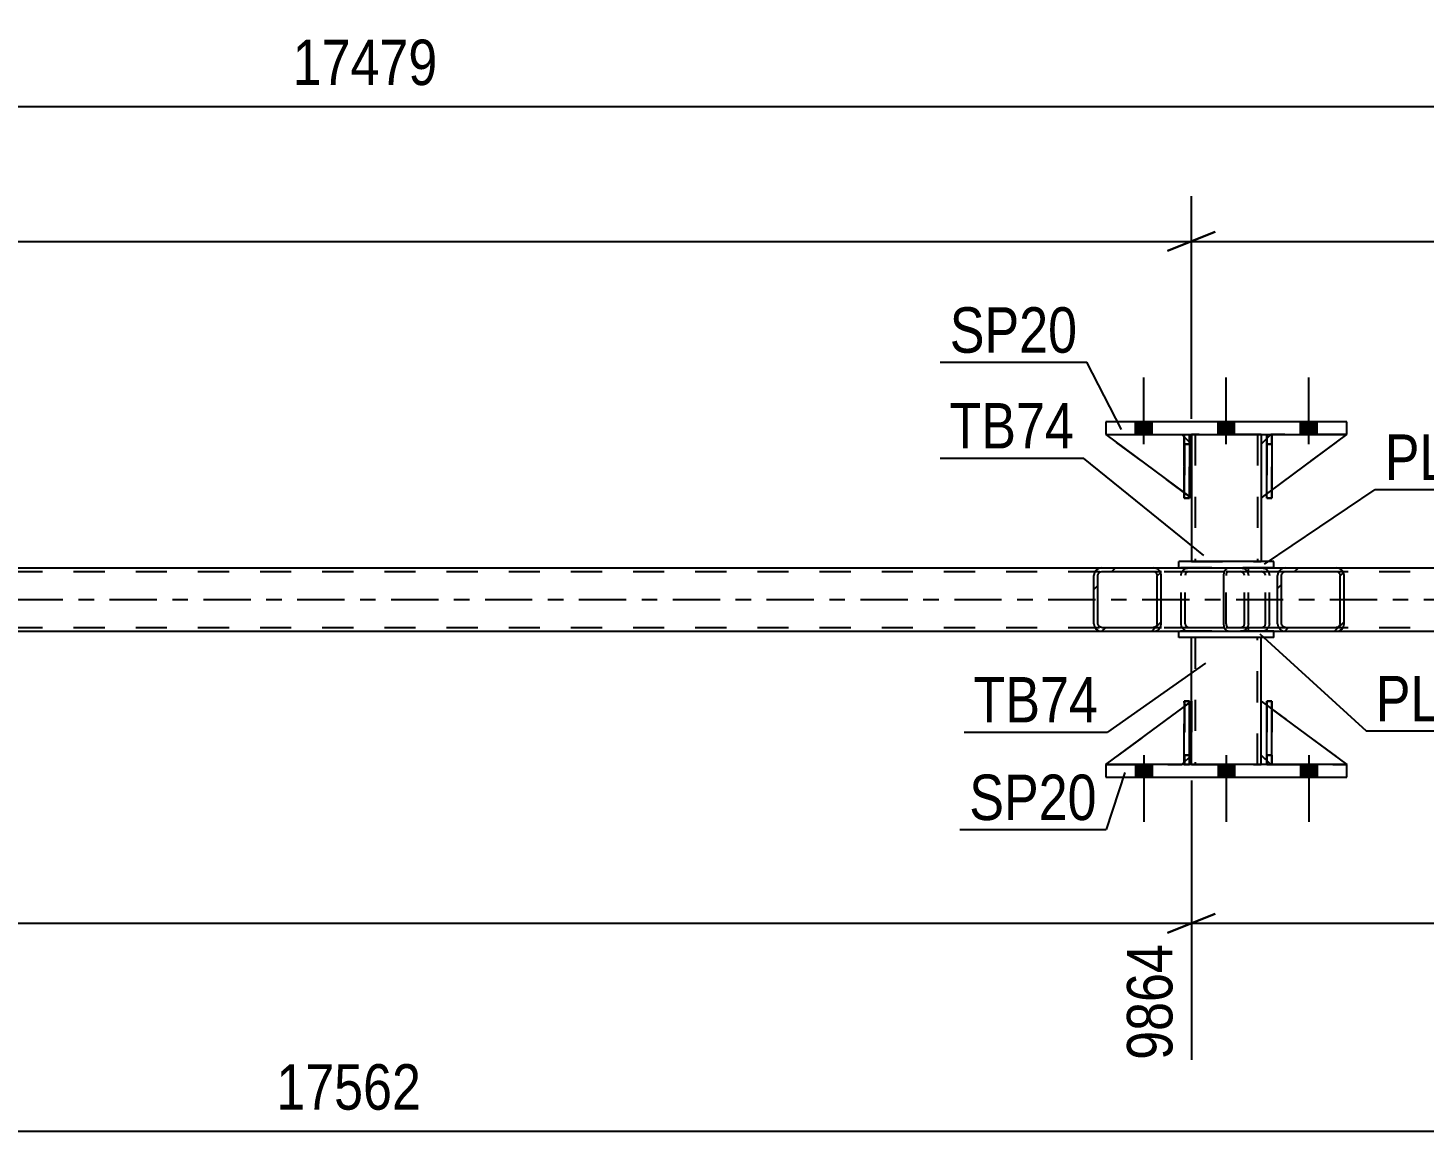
# Model space of a CAD drawing. Header units: millimetres. Extents: x 0 to 841, y 0 to 594.
# Drawn here: x 426.8 to 514.8, y 199.5 to 269.1 of the extents above; entities that cross this region are included whole.
import ezdxf

# ---------------------------------------------------------------- set-up
doc = ezdxf.new("R2010")
doc.units = ezdxf.units.MM
doc.linetypes.add('DXK_LINE_DOT2', pattern=[3.9198, 1.9599, -1.9599])
doc.linetypes.add('DXK_LINE_DOT3', pattern=[5.9187, 2.979, -0.9799, 0.9799, -0.9799])
doc.styles.add('Arial Narrow', font='ARIALN.TTF', dxfattribs={"height": 0.2})

# ---------------------------------------------------------------- blocks, each defined once
blk = doc.blocks.new('Part-122567824-36649 - 36583')
at = {"color": 2, "linetype": 'Continuous'}
for p, q in [((494.728, 222.624), (499.682, 226.294)), ((500.002, 226.531), (500.128, 226.624)), ((500.128, 223.224), (500.128, 226.624)), ((499.528, 222.624), (499.681, 222.778)), ((500.002, 223.098), (500.128, 223.224)), ((500.128, 223.224), (500.128, 223.224))]:
    blk.add_line(p, q, dxfattribs=at)
at = {"color": 7, "linetype": 'DXK_LINE_DOT2'}
for p, q in [((499.682, 226.294), (500.002, 226.531)), ((500.002, 226.531), (500.002, 226.531)), ((500.128, 223.224), (500.128, 226.624)), ((500.128, 223.224), (499.528, 222.624)), ((499.681, 222.778), (500.002, 223.098)), ((494.728, 222.624), (499.528, 222.624))]:
    blk.add_line(p, q, dxfattribs=at)
blk = doc.blocks.new('Part-122567824-36642 - 36583')
at = {"color": 7, "linetype": 'DXK_LINE_DOT2'}
for p, q in [((505.128, 243.424), (504.528, 242.824)), ((504.528, 239.424), (509.928, 243.424)), ((509.928, 243.424), (505.128, 243.424)), ((504.528, 242.824), (504.528, 239.424))]:
    blk.add_line(p, q, dxfattribs=at)
blk = doc.blocks.new('Part-122567824-36652 - 36583')
at = {"color": 2, "linetype": 'Continuous'}
for p, q in [((494.728, 222.624), (494.728, 221.824)), ((509.928, 222.624), (494.728, 222.624)), ((509.928, 221.824), (509.928, 222.624)), ((494.728, 221.824), (509.928, 221.824))]:
    blk.add_line(p, q, dxfattribs=at)
blk = doc.blocks.new('Part-122567824-36651 - 36583')
at = {"color": 2, "linetype": 'Continuous'}
for p, q in [((504.528, 223.224), (504.528, 226.624)), ((504.528, 226.624), (504.881, 226.362)), ((505.201, 226.125), (509.927, 222.624)), ((504.528, 223.224), (504.881, 222.871))]:
    blk.add_line(p, q, dxfattribs=at)
at = {"color": 7, "linetype": 'DXK_LINE_DOT2'}
for p, q in [((504.881, 226.362), (505.201, 226.125)), ((504.881, 222.871), (505.128, 222.624)), ((505.128, 222.624), (509.928, 222.624)), ((509.928, 222.624), (509.927, 222.624)), ((509.927, 222.624), (509.928, 222.624))]:
    blk.add_line(p, q, dxfattribs=at)
blk = doc.blocks.new('Part-122567824-36646 - 36583')
at = {"color": 2, "linetype": 'Continuous'}
for p, q in [((499.681, 222.624), (499.682, 226.624)), ((499.682, 226.624), (500.002, 226.624)), ((500.001, 222.624), (500.002, 226.624)), ((499.682, 222.624), (499.681, 222.624)), ((499.681, 222.624), (500.002, 222.624))]:
    blk.add_line(p, q, dxfattribs=at)
at = {"color": 7, "linetype": 'DXK_LINE_DOT2'}
for p, q in [((499.682, 226.624), (499.682, 223.224)), ((500.002, 223.224), (500.002, 226.624)), ((499.682, 223.224), (499.682, 222.624)), ((499.682, 223.224), (500.002, 223.224)), ((500.002, 222.624), (500.002, 223.224))]:
    blk.add_line(p, q, dxfattribs=at)
blk = doc.blocks.new('Part-122567824-36640 - 36583')
at = {"color": 7, "linetype": 'DXK_LINE_DOT2'}
for p, q in [((500.128, 239.424), (494.728, 243.424)), ((494.728, 243.424), (499.528, 243.424)), ((499.528, 243.424), (500.128, 242.824)), ((500.128, 242.824), (499.528, 243.424)), ((500.128, 242.824), (500.128, 239.424)), ((500.128, 242.824), (500.128, 242.824)), ((500.128, 242.824), (500.128, 239.424))]:
    blk.add_line(p, q, dxfattribs=at)
blk = doc.blocks.new('Part-122567824-36592 - 36583')
at = {"linetype": 'Continuous'}
h = blk.add_hatch(dxfattribs=at)
h.set_pattern_fill('', scale=0.7, style=0, pattern_type=0)
h.set_pattern_definition([(45, (498.1898, 234.728), (-1.57154, 1.57154), [])])
h.paths.add_polyline_path([(498.229, 234.544), (498.19, 234.728), (498.079, 234.884), (497.913, 234.988), (497.718, 235.024), (494.483, 235.024), (494.287, 234.988), (494.122, 234.884), (494.011, 234.728), (493.972, 234.544), (493.972, 231.504), (494.011, 231.321), (494.122, 231.165), (494.287, 231.061), (494.483, 231.024), (497.718, 231.024), (497.913, 231.061), (498.079, 231.165), (498.19, 231.321), (498.229, 231.504)])
h.paths.add_polyline_path([(497.954, 231.412), (497.898, 231.335), (497.816, 231.282), (497.718, 231.264), (494.483, 231.264), (494.385, 231.282), (494.302, 231.335), (494.247, 231.412), (494.227, 231.504), (494.227, 234.544), (494.247, 234.636), (494.302, 234.714), (494.385, 234.766), (494.483, 234.784), (497.718, 234.784), (497.816, 234.766), (497.898, 234.714), (497.954, 234.636), (497.973, 234.544), (497.973, 231.504)])
at = {"color": 2, "linetype": 'Continuous'}
for p, q in [((494.011, 234.728), (493.972, 234.544)), ((493.972, 231.504), (493.972, 234.544)), ((494.227, 234.544), (494.247, 234.636)), ((494.227, 231.504), (494.227, 234.544)), ((494.247, 234.636), (494.302, 234.714)), ((494.483, 235.024), (494.287, 234.988)), ((494.302, 234.714), (494.385, 234.766)), ((494.385, 234.766), (494.483, 234.784)), ((494.483, 235.024), (497.718, 235.024)), ((494.483, 234.784), (497.718, 234.784)), ((497.718, 235.024), (502.452, 235.024)), ((497.913, 234.988), (497.718, 235.024)), ((497.718, 234.784), (497.816, 234.766)), ((497.816, 234.766), (497.898, 234.714)), ((497.898, 234.714), (497.954, 234.636)), ((497.954, 234.636), (497.973, 234.544)), ((497.973, 231.504), (497.973, 234.544)), ((498.229, 234.544), (498.19, 234.728)), ((498.229, 231.504), (498.229, 234.544)), ((493.972, 231.504), (494.011, 231.321)), ((494.247, 231.412), (494.227, 231.504)), ((494.302, 231.335), (494.247, 231.412)), ((494.287, 231.061), (494.483, 231.024)), ((494.385, 231.282), (494.302, 231.335)), ((494.483, 231.264), (494.385, 231.282)), ((494.483, 231.264), (497.718, 231.264)), ((494.483, 231.024), (497.718, 231.024)), ((497.816, 231.282), (497.718, 231.264)), ((497.718, 231.024), (497.913, 231.061)), ((497.718, 231.024), (502.452, 231.024)), ((497.898, 231.335), (497.816, 231.282)), ((497.954, 231.412), (497.898, 231.335)), ((497.973, 231.504), (497.954, 231.412)), ((498.19, 231.321), (498.229, 231.504))]:
    blk.add_line(p, q, dxfattribs=at)
at = {"color": 7, "linetype": 'DXK_LINE_DOT2'}
for p, q in [((494.483, 235.024), (497.718, 235.024)), ((494.483, 234.784), (503.217, 234.784)), ((499.471, 234.544), (499.51, 234.728)), ((499.471, 231.504), (499.471, 234.544)), ((499.746, 234.636), (499.727, 234.544)), ((499.727, 231.504), (499.727, 234.544)), ((499.801, 234.714), (499.746, 234.636)), ((499.786, 234.988), (499.982, 235.024)), ((499.801, 234.714), (499.824, 234.728)), ((499.824, 234.728), (499.884, 234.766)), ((499.884, 234.766), (499.982, 234.784)), ((502.452, 235.024), (503.217, 235.024)), ((503.217, 235.024), (503.413, 234.988)), ((503.315, 234.766), (503.217, 234.784)), ((503.398, 234.714), (503.315, 234.766)), ((503.453, 234.636), (503.398, 234.714)), ((503.472, 234.544), (503.453, 234.636)), ((503.472, 231.504), (503.472, 234.544)), ((503.689, 234.728), (503.728, 234.544)), ((503.728, 231.504), (503.728, 234.544)), ((494.483, 231.264), (503.217, 231.264)), ((494.483, 231.024), (497.718, 231.024)), ((499.51, 231.321), (499.471, 231.504)), ((499.727, 231.504), (499.746, 231.412)), ((499.746, 231.412), (499.801, 231.335)), ((499.982, 231.024), (499.786, 231.061)), ((499.801, 231.335), (499.824, 231.321)), ((499.824, 231.321), (499.884, 231.282)), ((499.884, 231.282), (499.982, 231.264)), ((502.452, 231.024), (503.217, 231.024)), ((503.217, 231.264), (503.315, 231.282)), ((503.413, 231.061), (503.217, 231.024)), ((503.315, 231.282), (503.398, 231.335)), ((503.398, 231.335), (503.453, 231.412)), ((503.453, 231.412), (503.472, 231.504)), ((503.728, 231.504), (503.689, 231.321))]:
    blk.add_line(p, q, dxfattribs=at)
at = {"color": 2, "linetype": 'Continuous'}
for centre, start, end in [((494.463, 234.523), 110.75827, 155.67999), ((497.737, 234.523), 24.32001, 69.24173), ((494.463, 231.525), 204.32001, 249.24173), ((497.737, 231.525), 290.75827, 335.67999)]:
    blk.add_arc(centre, 0.496, start, end, dxfattribs=at)
at = {"color": 7, "linetype": 'DXK_LINE_DOT2'}
for centre, start, end in [((499.962, 234.523), 110.75827, 155.67999), ((503.237, 234.523), 24.32001, 69.24173), ((499.962, 231.525), 204.32001, 249.24173), ((503.237, 231.525), 290.75827, 335.67999)]:
    blk.add_arc(centre, 0.496, start, end, dxfattribs=at)
blk = doc.blocks.new('Part-122567824-36650 - 36583')
at = {"color": 7, "linetype": 'DXK_LINE_DOT2'}
for p, q in [((504.528, 223.224), (504.528, 226.624)), ((504.528, 226.624), (509.928, 222.624)), ((505.128, 222.624), (504.528, 223.224)), ((509.928, 222.624), (505.128, 222.624))]:
    blk.add_line(p, q, dxfattribs=at)
blk = doc.blocks.new('Part-122567824-36593 - 36583')
at = {"linetype": 'Continuous'}
h = blk.add_hatch(dxfattribs=at)
h.set_pattern_fill('', scale=0.7, style=0, pattern_type=0)
h.set_pattern_definition([(45, (509.7168, 234.728), (-1.57154, 1.57154), [])])
h.paths.add_polyline_path([(509.755, 234.544), (509.717, 234.728), (509.608, 234.884), (509.445, 234.988), (509.252, 235.024), (506.068, 235.024), (505.876, 234.988), (505.713, 234.884), (505.604, 234.728), (505.565, 234.544), (505.565, 231.504), (505.604, 231.321), (505.713, 231.165), (505.876, 231.061), (506.068, 231.024), (509.252, 231.024), (509.445, 231.061), (509.608, 231.165), (509.717, 231.321), (509.755, 231.504)])
h.paths.add_polyline_path([(509.485, 231.412), (509.43, 231.335), (509.349, 231.282), (509.252, 231.264), (506.068, 231.264), (505.972, 231.282), (505.89, 231.335), (505.836, 231.412), (505.817, 231.504), (505.817, 234.544), (505.836, 234.636), (505.89, 234.714), (505.972, 234.766), (506.068, 234.784), (509.252, 234.784), (509.349, 234.766), (509.43, 234.714), (509.485, 234.636), (509.504, 234.544), (509.504, 231.504)])
at = {"color": 2, "linetype": 'Continuous'}
for p, q in [((502.181, 234.544), (502.201, 234.728)), ((502.181, 231.504), (502.181, 234.544)), ((502.201, 234.728), (502.26, 234.884)), ((502.26, 234.884), (502.348, 234.988)), ((502.348, 234.988), (502.452, 235.024)), ((502.452, 235.024), (506.068, 235.024)), ((505.604, 234.728), (505.565, 234.544)), ((505.565, 231.504), (505.565, 234.544)), ((505.817, 234.544), (505.836, 234.636)), ((505.817, 231.504), (505.817, 234.544)), ((505.836, 234.636), (505.89, 234.714)), ((506.068, 235.024), (505.876, 234.988)), ((505.89, 234.714), (505.972, 234.766)), ((505.972, 234.766), (506.068, 234.784)), ((506.068, 235.024), (509.252, 235.024)), ((506.068, 234.784), (509.252, 234.784)), ((509.445, 234.988), (509.252, 235.024)), ((509.252, 234.784), (509.349, 234.766)), ((509.349, 234.766), (509.43, 234.714)), ((509.43, 234.714), (509.485, 234.636)), ((509.485, 234.636), (509.504, 234.544)), ((509.504, 231.504), (509.504, 234.544)), ((509.755, 234.544), (509.717, 234.728)), ((509.755, 231.504), (509.755, 234.544)), ((502.201, 231.321), (502.181, 231.504)), ((502.26, 231.165), (502.201, 231.321)), ((502.348, 231.061), (502.26, 231.165)), ((502.452, 231.024), (502.348, 231.061)), ((502.452, 231.024), (506.068, 231.024)), ((505.565, 231.504), (505.604, 231.321)), ((505.836, 231.412), (505.817, 231.504)), ((505.89, 231.335), (505.836, 231.412)), ((505.876, 231.061), (506.068, 231.024)), ((505.972, 231.282), (505.89, 231.335)), ((506.068, 231.264), (505.972, 231.282)), ((506.068, 231.264), (509.252, 231.264)), ((506.068, 231.024), (509.252, 231.024)), ((509.349, 231.282), (509.252, 231.264)), ((509.252, 231.024), (509.445, 231.061)), ((509.43, 231.335), (509.349, 231.282)), ((509.485, 231.412), (509.43, 231.335)), ((509.504, 231.504), (509.485, 231.412)), ((509.717, 231.321), (509.755, 231.504))]:
    blk.add_line(p, q, dxfattribs=at)
at = {"color": 7, "linetype": 'DXK_LINE_DOT2'}
for p, q in [((502.327, 234.636), (502.316, 234.544)), ((502.316, 231.504), (502.316, 234.544)), ((502.356, 234.714), (502.327, 234.636)), ((502.4, 234.766), (502.356, 234.714)), ((502.452, 234.784), (502.4, 234.766)), ((502.452, 234.784), (509.252, 234.784)), ((503.728, 234.784), (503.728, 235.024)), ((504.543, 235.024), (504.735, 234.988)), ((504.639, 234.766), (504.543, 234.784)), ((504.721, 234.714), (504.639, 234.766)), ((504.775, 234.636), (504.721, 234.714)), ((504.794, 234.544), (504.775, 234.636)), ((504.794, 231.504), (504.794, 234.544)), ((505.007, 234.728), (505.046, 234.544)), ((505.046, 231.504), (505.046, 234.544)), ((506.068, 235.024), (509.252, 235.024)), ((502.316, 231.504), (502.327, 231.412)), ((502.327, 231.412), (502.356, 231.335)), ((502.356, 231.335), (502.4, 231.282)), ((502.4, 231.282), (502.452, 231.264)), ((502.452, 231.264), (509.252, 231.264)), ((503.728, 231.024), (503.728, 231.264)), ((504.543, 231.264), (504.639, 231.282)), ((504.735, 231.061), (504.543, 231.024)), ((504.639, 231.282), (504.721, 231.335)), ((504.721, 231.335), (504.775, 231.412)), ((504.775, 231.412), (504.794, 231.504)), ((505.046, 231.504), (505.007, 231.321)), ((506.068, 231.024), (509.252, 231.024))]:
    blk.add_line(p, q, dxfattribs=at)
for centre, start, end in [((504.558, 234.529), 23.84941, 68.8059), ((504.558, 231.519), 291.1941, 336.15059)]:
    blk.add_arc(centre, 0.492, start, end, dxfattribs=at)
at = {"color": 2, "linetype": 'Continuous'}
for centre, start, end in [((506.054, 234.529), 111.1941, 156.15059), ((509.267, 234.529), 23.84941, 68.8059), ((506.054, 231.519), 203.84941, 248.8059), ((509.267, 231.519), 291.1941, 336.15059)]:
    blk.add_arc(centre, 0.492, start, end, dxfattribs=at)
blk = doc.blocks.new('Bolt-122567824-36718 - 36583')
at = {"linetype": 'Continuous'}
for points in [[(497.648, 222.624), (496.608, 222.624), (496.608, 221.824), (497.648, 221.824)], [(497.648, 222.624), (496.608, 222.624), (496.608, 221.824), (497.648, 221.824)], [(497.648, 222.624), (496.608, 222.624), (496.608, 221.824), (497.648, 221.824)], [(502.848, 222.624), (501.808, 222.624), (501.808, 221.824), (502.848, 221.824)], [(502.848, 222.624), (501.808, 222.624), (501.808, 221.824), (502.848, 221.824)], [(508.048, 222.624), (507.008, 222.624), (507.008, 221.824), (508.048, 221.824)], [(508.048, 222.624), (507.008, 222.624), (507.008, 221.824), (508.048, 221.824)], [(508.048, 222.624), (507.008, 222.624), (507.008, 221.824), (508.048, 221.824)]]:
    blk.add_hatch(color=1, dxfattribs=at).paths.add_polyline_path(points)
at = {"color": 1, "linetype": 'Continuous'}
for p, q in [((497.128, 223.224), (497.128, 219.024)), ((497.128, 223.224), (497.128, 219.024)), ((497.128, 223.224), (497.128, 219.024)), ((502.328, 223.224), (502.328, 219.024)), ((502.328, 223.224), (502.328, 219.024)), ((507.528, 223.224), (507.528, 219.024)), ((507.528, 223.224), (507.528, 219.024)), ((507.528, 223.224), (507.528, 219.024)), ((496.608, 222.624), (496.608, 221.824)), ((496.608, 222.624), (496.608, 221.824)), ((496.608, 222.624), (496.608, 221.824)), ((497.648, 222.624), (497.648, 221.824)), ((497.648, 222.624), (497.648, 221.824)), ((497.648, 222.624), (497.648, 221.824)), ((501.808, 222.624), (501.808, 221.824)), ((501.808, 222.624), (501.808, 221.824)), ((502.848, 222.624), (502.848, 221.824)), ((502.848, 222.624), (502.848, 221.824)), ((507.008, 222.624), (507.008, 221.824)), ((507.008, 222.624), (507.008, 221.824)), ((507.008, 222.624), (507.008, 221.824)), ((508.048, 222.624), (508.048, 221.824)), ((508.048, 222.624), (508.048, 221.824)), ((508.048, 222.624), (508.048, 221.824))]:
    blk.add_line(p, q, dxfattribs=at)
blk = doc.blocks.new('Part-122567824-36600 - 36583')
at = {"color": 7, "linetype": 'DXK_LINE_DOT2'}
for p, q in [((104.304, 234.784), (774.49, 234.784)), ((494.483, 235.024), (509.252, 235.024)), ((104.304, 231.264), (774.49, 231.264)), ((494.483, 231.024), (509.252, 231.024))]:
    blk.add_line(p, q, dxfattribs=at)
at = {"color": 2, "linetype": 'Continuous'}
for p, q in [((424.118, 235.024), (494.483, 235.024)), ((509.252, 235.024), (579.617, 235.024)), ((424.118, 231.024), (494.483, 231.024)), ((509.252, 231.024), (579.617, 231.024))]:
    blk.add_line(p, q, dxfattribs=at)
at = {"color": 7, "linetype": 'DXK_LINE_DOT3'}
blk.add_line((94.549, 233.024), (774.49, 233.024), dxfattribs=at)
blk = doc.blocks.new('Part-122567824-36632 - 36583')
at = {"color": 2, "linetype": 'Continuous'}
for p, q in [((500.128, 243.424), (500.128, 242.824)), ((504.528, 243.424), (504.528, 242.824)), ((500.128, 239.424), (500.128, 235.424)), ((504.528, 239.424), (504.528, 235.424))]:
    blk.add_line(p, q, dxfattribs=at)
at = {"color": 7, "linetype": 'DXK_LINE_DOT2'}
for p, q in [((504.528, 243.424), (500.128, 243.424)), ((500.368, 243.424), (500.368, 235.424)), ((504.288, 243.424), (504.288, 235.424)), ((500.128, 242.824), (500.128, 239.424)), ((504.528, 242.824), (504.528, 239.424)), ((500.128, 235.424), (504.528, 235.424))]:
    blk.add_line(p, q, dxfattribs=at)
blk = doc.blocks.new('Part-122567824-36634 - 36583')
at = {"color": 2, "linetype": 'Continuous'}
for p, q in [((500.128, 226.624), (500.128, 230.624)), ((504.528, 226.624), (504.528, 230.624)), ((500.128, 222.624), (500.128, 223.224)), ((504.528, 222.624), (504.528, 223.224))]:
    blk.add_line(p, q, dxfattribs=at)
at = {"color": 7, "linetype": 'DXK_LINE_DOT2'}
for p, q in [((504.528, 230.624), (500.128, 230.624)), ((500.368, 230.624), (500.368, 222.624)), ((504.288, 222.624), (504.288, 230.624)), ((500.128, 223.224), (500.128, 226.624)), ((504.528, 223.224), (504.528, 226.624)), ((500.128, 222.624), (504.528, 222.624))]:
    blk.add_line(p, q, dxfattribs=at)
blk = doc.blocks.new('Part-122567824-36636 - 36583')
at = {"color": 7, "linetype": 'DXK_LINE_DOT2'}
for p, q in [((499.681, 242.824), (499.681, 243.424)), ((499.681, 243.424), (499.681, 243.424)), ((499.681, 243.424), (499.681, 239.424)), ((499.681, 243.424), (500.001, 243.424)), ((500.001, 242.824), (500.001, 243.424)), ((500.001, 239.424), (500.001, 243.424)), ((499.681, 239.424), (499.681, 242.824)), ((499.681, 242.824), (500.001, 242.824)), ((500.001, 242.824), (500.001, 239.424)), ((499.681, 239.424), (500.001, 239.424))]:
    blk.add_line(p, q, dxfattribs=at)
blk = doc.blocks.new('Part-122567824-36637 - 36583')
at = {"color": 7, "linetype": 'DXK_LINE_DOT2'}
for p, q in [((504.881, 242.824), (504.881, 243.424)), ((504.881, 243.424), (504.881, 243.424)), ((504.881, 243.424), (504.881, 239.424)), ((504.881, 243.424), (505.201, 243.424)), ((505.201, 242.824), (505.201, 243.424)), ((505.201, 239.424), (505.201, 243.424)), ((504.881, 239.424), (504.881, 242.824)), ((504.881, 242.824), (505.201, 242.824)), ((505.201, 242.824), (505.201, 239.424)), ((504.881, 239.424), (505.201, 239.424))]:
    blk.add_line(p, q, dxfattribs=at)
blk = doc.blocks.new('Part-122567824-36638 - 36583')
at = {"color": 2, "linetype": 'Continuous'}
for p, q in [((499.681, 243.424), (500.001, 243.424)), ((499.682, 239.424), (499.681, 243.424)), ((500.002, 243.424), (500.001, 243.424)), ((500.001, 243.424), (500.002, 239.424)), ((500.002, 239.424), (499.682, 239.424))]:
    blk.add_line(p, q, dxfattribs=at)
at = {"color": 7, "linetype": 'DXK_LINE_DOT2'}
for p, q in [((499.682, 242.824), (499.682, 243.424)), ((500.001, 243.424), (500.002, 243.424)), ((500.002, 242.824), (500.002, 243.424)), ((500.002, 242.824), (499.682, 242.824)), ((499.682, 242.824), (499.682, 239.424)), ((500.002, 239.424), (500.002, 242.824))]:
    blk.add_line(p, q, dxfattribs=at)
blk = doc.blocks.new('Part-122567824-36639 - 36583')
at = {"color": 2, "linetype": 'Continuous'}
for p, q in [((504.881, 243.424), (505.201, 243.424)), ((504.881, 239.424), (504.881, 243.424)), ((505.201, 243.424), (505.201, 243.424)), ((505.201, 243.424), (505.201, 239.424)), ((505.201, 239.424), (504.881, 239.424))]:
    blk.add_line(p, q, dxfattribs=at)
at = {"color": 7, "linetype": 'DXK_LINE_DOT2'}
for p, q in [((504.881, 242.824), (504.881, 243.424)), ((505.201, 242.824), (505.201, 243.424)), ((505.201, 243.424), (505.201, 243.424)), ((505.201, 242.824), (504.881, 242.824)), ((504.881, 242.824), (504.881, 239.424)), ((505.201, 239.424), (505.201, 242.824))]:
    blk.add_line(p, q, dxfattribs=at)
blk = doc.blocks.new('Part-122567824-36641 - 36583')
at = {"color": 2, "linetype": 'Continuous'}
for p, q in [((494.728, 243.424), (499.682, 239.755)), ((499.528, 243.424), (499.681, 243.271)), ((500.002, 242.951), (500.128, 242.824)), ((500.128, 242.824), (500.128, 242.824)), ((500.128, 242.824), (500.128, 239.424)), ((500.002, 239.518), (500.128, 239.424)), ((500.128, 239.424), (500.128, 239.424))]:
    blk.add_line(p, q, dxfattribs=at)
at = {"color": 7, "linetype": 'DXK_LINE_DOT2'}
for p, q in [((494.728, 243.424), (499.528, 243.424)), ((499.528, 243.424), (500.128, 242.824)), ((499.681, 243.271), (500.002, 242.951)), ((500.128, 242.824), (500.128, 239.424)), ((499.682, 239.755), (500.002, 239.518))]:
    blk.add_line(p, q, dxfattribs=at)
blk = doc.blocks.new('Part-122567824-36643 - 36583')
at = {"color": 2, "linetype": 'Continuous'}
for p, q in [((504.528, 242.824), (504.881, 243.178)), ((505.201, 239.923), (509.928, 243.424)), ((504.528, 242.824), (504.528, 239.424)), ((504.528, 239.424), (504.881, 239.686))]:
    blk.add_line(p, q, dxfattribs=at)
at = {"color": 7, "linetype": 'DXK_LINE_DOT2'}
for p, q in [((504.881, 243.178), (505.128, 243.424)), ((505.128, 243.424), (509.928, 243.424)), ((504.881, 239.686), (505.201, 239.923))]:
    blk.add_line(p, q, dxfattribs=at)
blk = doc.blocks.new('Part-122567824-36644 - 36583')
at = {"color": 7, "linetype": 'DXK_LINE_DOT2'}
for p, q in [((500.001, 226.624), (499.681, 226.624)), ((499.681, 223.224), (499.681, 226.624)), ((499.681, 222.624), (499.681, 226.624)), ((500.001, 226.624), (500.001, 223.224)), ((500.001, 222.624), (500.001, 226.624)), ((500.001, 223.224), (499.681, 223.224)), ((499.681, 222.624), (499.681, 223.224)), ((500.001, 223.224), (500.001, 222.624)), ((500.001, 222.624), (499.681, 222.624)), ((500.001, 222.624), (500.001, 222.624))]:
    blk.add_line(p, q, dxfattribs=at)
blk = doc.blocks.new('Part-122567824-36645 - 36583')
at = {"color": 7, "linetype": 'DXK_LINE_DOT2'}
for p, q in [((505.201, 226.624), (504.881, 226.624)), ((504.881, 223.224), (504.881, 226.624)), ((504.881, 222.624), (504.881, 226.624)), ((505.201, 226.624), (505.201, 223.224)), ((505.201, 222.624), (505.201, 226.624)), ((505.201, 223.224), (504.881, 223.224)), ((504.881, 222.624), (504.881, 223.224)), ((505.201, 223.224), (505.201, 222.624)), ((505.201, 222.624), (504.881, 222.624)), ((505.201, 222.624), (505.201, 222.624))]:
    blk.add_line(p, q, dxfattribs=at)
blk = doc.blocks.new('Part-122567824-36647 - 36583')
at = {"color": 2, "linetype": 'Continuous'}
for p, q in [((504.881, 222.624), (504.881, 226.624)), ((504.881, 226.624), (505.201, 226.624)), ((505.201, 222.624), (505.201, 226.624)), ((504.881, 222.624), (504.881, 222.624)), ((504.881, 222.624), (505.201, 222.624))]:
    blk.add_line(p, q, dxfattribs=at)
at = {"color": 7, "linetype": 'DXK_LINE_DOT2'}
for p, q in [((504.881, 226.624), (504.881, 223.224)), ((505.201, 223.224), (505.201, 226.624)), ((504.881, 223.224), (504.881, 222.624)), ((504.881, 223.224), (505.201, 223.224)), ((505.201, 222.624), (505.201, 223.224))]:
    blk.add_line(p, q, dxfattribs=at)
blk = doc.blocks.new('Part-122567824-36648 - 36583')
at = {"color": 7, "linetype": 'DXK_LINE_DOT2'}
for p, q in [((500.128, 226.624), (494.728, 222.624)), ((500.128, 223.224), (500.128, 226.624)), ((500.128, 226.624), (500.128, 223.224)), ((499.528, 222.624), (500.128, 223.224)), ((500.128, 223.224), (499.528, 222.624)), ((500.128, 223.224), (500.128, 223.224)), ((494.728, 222.624), (499.528, 222.624))]:
    blk.add_line(p, q, dxfattribs=at)
blk = doc.blocks.new('Part-122567824-36653 - 36583')
at = {"color": 2, "linetype": 'Continuous'}
for p, q in [((509.928, 244.224), (494.728, 244.224)), ((494.728, 244.224), (494.728, 243.424)), ((509.928, 243.424), (509.928, 244.224)), ((494.728, 243.424), (509.928, 243.424))]:
    blk.add_line(p, q, dxfattribs=at)
blk = doc.blocks.new('Part-122567824-36708 - 36583')
at = {"color": 2, "linetype": 'Continuous'}
for p, q in [((505.328, 235.424), (499.328, 235.424)), ((499.328, 235.024), (499.328, 235.424)), ((505.328, 235.024), (505.328, 235.424))]:
    blk.add_line(p, q, dxfattribs=at)
at = {"color": 7, "linetype": 'DXK_LINE_DOT2'}
blk.add_line((505.328, 235.024), (499.328, 235.024), dxfattribs=at)
blk = doc.blocks.new('Part-122567824-36709 - 36583')
at = {"color": 2, "linetype": 'Continuous'}
for p, q in [((499.328, 230.624), (499.328, 231.024)), ((505.328, 230.624), (505.328, 231.024)), ((505.328, 230.624), (499.328, 230.624))]:
    blk.add_line(p, q, dxfattribs=at)
at = {"color": 7, "linetype": 'DXK_LINE_DOT2'}
blk.add_line((505.328, 231.024), (499.328, 231.024), dxfattribs=at)
blk = doc.blocks.new('Bolt-122567824-36719 - 36583')
at = {"linetype": 'Continuous'}
for points in [[(496.608, 243.424), (497.648, 243.424), (497.648, 244.224), (496.608, 244.224)], [(496.608, 243.424), (497.648, 243.424), (497.648, 244.224), (496.608, 244.224)], [(496.608, 243.424), (497.648, 243.424), (497.648, 244.224), (496.608, 244.224)], [(501.808, 243.424), (502.848, 243.424), (502.848, 244.224), (501.808, 244.224)], [(501.808, 243.424), (502.848, 243.424), (502.848, 244.224), (501.808, 244.224)], [(507.008, 243.424), (508.048, 243.424), (508.048, 244.224), (507.008, 244.224)], [(507.008, 243.424), (508.048, 243.424), (508.048, 244.224), (507.008, 244.224)], [(507.008, 243.424), (508.048, 243.424), (508.048, 244.224), (507.008, 244.224)]]:
    blk.add_hatch(color=1, dxfattribs=at).paths.add_polyline_path(points)
at = {"color": 1, "linetype": 'Continuous'}
for p, q in [((497.128, 242.824), (497.128, 247.024)), ((497.128, 242.824), (497.128, 247.024)), ((497.128, 242.824), (497.128, 247.024)), ((502.328, 242.824), (502.328, 247.024)), ((502.328, 242.824), (502.328, 247.024)), ((507.528, 242.824), (507.528, 247.024)), ((507.528, 242.824), (507.528, 247.024)), ((507.528, 242.824), (507.528, 247.024)), ((496.608, 243.424), (496.608, 244.224)), ((496.608, 243.424), (496.608, 244.224)), ((496.608, 243.424), (496.608, 244.224)), ((497.648, 243.424), (497.648, 244.224)), ((497.648, 243.424), (497.648, 244.224)), ((497.648, 243.424), (497.648, 244.224)), ((501.808, 243.424), (501.808, 244.224)), ((501.808, 243.424), (501.808, 244.224)), ((502.848, 243.424), (502.848, 244.224)), ((502.848, 243.424), (502.848, 244.224)), ((507.008, 243.424), (507.008, 244.224)), ((507.008, 243.424), (507.008, 244.224)), ((507.008, 243.424), (507.008, 244.224)), ((508.048, 243.424), (508.048, 244.224)), ((508.048, 243.424), (508.048, 244.224)), ((508.048, 243.424), (508.048, 244.224))]:
    blk.add_line(p, q, dxfattribs=at)
blk = doc.blocks.new('StraightDimension-122567824-49845 - 36583')
at = {"color": 7, "linetype": 'Continuous'}
blk.add_line((105.585, 264.102), (790.47, 264.102), dxfattribs=at)
at = {"color": 0}
blk.add_wipeout([(453.198, 264.852), (453.198, 269.052), (442.857, 269.052), (442.857, 264.852)], dxfattribs=at)
at = {"color": 3, "style": 'Arial Narrow'}
blk.add_text('17479', height=2.8633, dxfattribs=at).set_placement((443.457, 265.452))
blk = doc.blocks.new('StraightDimension-122567824-49905 - 36583')
at = {"color": 7, "linetype": 'Continuous'}
for p, q in [((500.128, 244.424), (500.128, 258.448)), ((501.628, 256.198), (498.628, 254.998)), ((500.128, 255.598), (670.396, 255.598))]:
    blk.add_line(p, q, dxfattribs=at)
blk = doc.blocks.new('StraightDimension-122567824-49906 - 36583')
at = {"color": 7, "linetype": 'Continuous'}
for p, q in [((500.128, 244.424), (500.128, 258.448)), ((498.628, 254.998), (501.628, 256.198)), ((244.724, 255.598), (500.128, 255.598))]:
    blk.add_line(p, q, dxfattribs=at)
blk = doc.blocks.new('StraightDimension-122567824-49933 - 36583')
at = {"color": 7, "linetype": 'Continuous'}
for p, q in [((500.128, 221.624), (500.128, 204.012)), ((501.628, 213.224), (498.628, 212.024)), ((500.128, 212.624), (670.396, 212.624))]:
    blk.add_line(p, q, dxfattribs=at)
blk = doc.blocks.new('StraightDimension-122567824-49934 - 36583')
at = {"color": 7, "linetype": 'Continuous'}
for p, q in [((500.128, 221.624), (500.128, 204.012)), ((498.628, 212.024), (501.628, 213.224)), ((244.724, 212.624), (500.128, 212.624))]:
    blk.add_line(p, q, dxfattribs=at)
at = {"color": 0, "linetype": 'Continuous'}
blk.add_wipeout([(499.528, 211.924), (495.328, 211.924), (495.328, 203.412), (499.528, 203.412)], dxfattribs=at)
at = {"color": 3, "linetype": 'Continuous', "style": 'Arial Narrow'}
blk.add_text('9864', height=2.8633, rotation=90.00021, dxfattribs=at).set_placement((498.928, 204.012))
blk = doc.blocks.new('StraightDimension-122567824-49960 - 36583')
at = {"color": 7, "linetype": 'Continuous'}
blk.add_line((102.882, 199.524), (791.11, 199.524), dxfattribs=at)
at = {"color": 0}
blk.add_wipeout([(452.166, 200.274), (452.166, 204.474), (441.826, 204.474), (441.826, 200.274)], dxfattribs=at)
at = {"color": 3, "style": 'Arial Narrow'}
blk.add_text('17562', height=2.8633, dxfattribs=at).set_placement((442.426, 200.874))
blk = doc.blocks.new('Mark-122567824-50037 - 36583')
at = {"color": 30, "linetype": 'Continuous'}
for p, q in [((504.431, 230.862), (511.154, 224.748)), ((511.154, 224.748), (521.858, 224.748))]:
    blk.add_line(p, q, dxfattribs=at)
at = {"color": 0}
blk.add_wipeout([(521.258, 225.348), (521.258, 228.348), (511.754, 228.348), (511.754, 225.348)], dxfattribs=at)
blk.add_wipeout([(521.258, 225.348), (521.258, 228.348), (511.754, 228.348), (511.754, 225.348)], dxfattribs=at)
at = {"color": 3, "style": 'Arial Narrow'}
blk.add_text('PL538', height=2.8633, dxfattribs=at).set_placement((511.754, 225.348))
blk = doc.blocks.new('Mark-122567824-50004 - 36583')
at = {"color": 30, "linetype": 'Continuous'}
for p in [(484.276, 241.945), (500.903, 235.81)]:
    blk.add_line(p, (493.331, 241.945), dxfattribs=at)
at = {"color": 0}
blk.add_wipeout([(492.731, 242.545), (492.731, 245.545), (484.876, 245.545), (484.876, 242.545)], dxfattribs=at)
blk.add_wipeout([(492.731, 242.545), (492.731, 245.545), (484.876, 245.545), (484.876, 242.545)], dxfattribs=at)
at = {"color": 3, "style": 'Arial Narrow'}
blk.add_text('TB74', height=2.8633, dxfattribs=at).set_placement((484.876, 242.545))
blk = doc.blocks.new('Mark-122567824-50007 - 36583')
at = {"color": 30, "linetype": 'Continuous'}
for p in [(501.019, 229.012), (485.791, 224.676)]:
    blk.add_line(p, (494.845, 224.676), dxfattribs=at)
at = {"color": 0}
blk.add_wipeout([(494.245, 225.276), (494.245, 228.276), (486.391, 228.276), (486.391, 225.276)], dxfattribs=at)
blk.add_wipeout([(494.245, 225.276), (494.245, 228.276), (486.391, 228.276), (486.391, 225.276)], dxfattribs=at)
at = {"color": 3, "style": 'Arial Narrow'}
blk.add_text('TB74', height=2.8633, dxfattribs=at).set_placement((486.391, 225.276))
blk = doc.blocks.new('Mark-122567824-50010 - 36583')
at = {"color": 30, "linetype": 'Continuous'}
for p in [(495.934, 222.117), (485.522, 218.527)]:
    blk.add_line(p, (494.761, 218.527), dxfattribs=at)
at = {"color": 0}
blk.add_wipeout([(494.161, 219.127), (494.161, 222.127), (486.122, 222.127), (486.122, 219.127)], dxfattribs=at)
blk.add_wipeout([(494.161, 219.127), (494.161, 222.127), (486.122, 222.127), (486.122, 219.127)], dxfattribs=at)
at = {"color": 3, "style": 'Arial Narrow'}
blk.add_text('SP20', height=2.8633, dxfattribs=at).set_placement((486.122, 219.127))
blk = doc.blocks.new('Mark-122567824-50013 - 36583')
at = {"color": 30, "linetype": 'Continuous'}
for p in [(484.292, 247.982), (495.721, 243.733)]:
    blk.add_line(p, (493.531, 247.982), dxfattribs=at)
at = {"color": 0}
blk.add_wipeout([(492.931, 248.582), (492.931, 251.582), (484.892, 251.582), (484.892, 248.582)], dxfattribs=at)
blk.add_wipeout([(492.931, 248.582), (492.931, 251.582), (484.892, 251.582), (484.892, 248.582)], dxfattribs=at)
at = {"color": 3, "style": 'Arial Narrow'}
blk.add_text('SP20', height=2.8633, dxfattribs=at).set_placement((484.892, 248.582))
blk = doc.blocks.new('Mark-122567824-50034 - 36583')
at = {"color": 30, "linetype": 'Continuous'}
for p, q in [((504.744, 235.245), (511.72, 239.966)), ((511.72, 239.966), (522.423, 239.966))]:
    blk.add_line(p, q, dxfattribs=at)
at = {"color": 0}
blk.add_wipeout([(521.823, 240.566), (521.823, 243.566), (512.32, 243.566), (512.32, 240.566)], dxfattribs=at)
blk.add_wipeout([(521.823, 240.566), (521.823, 243.566), (512.32, 243.566), (512.32, 240.566)], dxfattribs=at)
at = {"color": 3, "style": 'Arial Narrow'}
blk.add_text('PL538', height=2.8633, dxfattribs=at).set_placement((512.32, 240.566))

msp = doc.modelspace()

# ---------------------------------------------------------------- block references
for name in ['Bolt-122567824-36719 - 36583', 'Part-122567824-36653 - 36583', 'Part-122567824-36640 - 36583', 'Part-122567824-36641 - 36583', 'Part-122567824-36636 - 36583', 'Part-122567824-36638 - 36583', 'Part-122567824-36632 - 36583', 'Part-122567824-36642 - 36583', 'Part-122567824-36643 - 36583', 'Part-122567824-36637 - 36583', 'Part-122567824-36639 - 36583', 'Part-122567824-36708 - 36583', 'Part-122567824-36600 - 36583', 'Part-122567824-36592 - 36583', 'Part-122567824-36593 - 36583', 'Part-122567824-36709 - 36583', 'Part-122567824-36634 - 36583', 'Part-122567824-36649 - 36583', 'Part-122567824-36648 - 36583', 'Part-122567824-36646 - 36583', 'Part-122567824-36644 - 36583', 'Part-122567824-36651 - 36583', 'Part-122567824-36650 - 36583', 'Part-122567824-36645 - 36583', 'Part-122567824-36647 - 36583', 'Bolt-122567824-36718 - 36583', 'Part-122567824-36652 - 36583']:
    msp.add_blockref(name, (0, 0))

# ---------------------------------------------------------------- next in the draw order: block references
for name in ['StraightDimension-122567824-49845 - 36583', 'StraightDimension-122567824-49933 - 36583']:
    msp.add_blockref(name, (0, 0))

# ---------------------------------------------------------------- next in the draw order: block references
for name in ['StraightDimension-122567824-49905 - 36583', 'Mark-122567824-50034 - 36583', 'StraightDimension-122567824-49934 - 36583']:
    msp.add_blockref(name, (0, 0))

# ---------------------------------------------------------------- next in the draw order: block references
for name in ['StraightDimension-122567824-49906 - 36583', 'StraightDimension-122567824-49960 - 36583']:
    msp.add_blockref(name, (0, 0))

# ---------------------------------------------------------------- next in the draw order: block references
for name in ['Mark-122567824-50004 - 36583', 'Mark-122567824-50037 - 36583', 'Mark-122567824-50007 - 36583', 'Mark-122567824-50010 - 36583']:
    msp.add_blockref(name, (0, 0))

# ---------------------------------------------------------------- next in the draw order: block references
msp.add_blockref('Mark-122567824-50013 - 36583', (0, 0))

doc.saveas('drawing.dxf')
